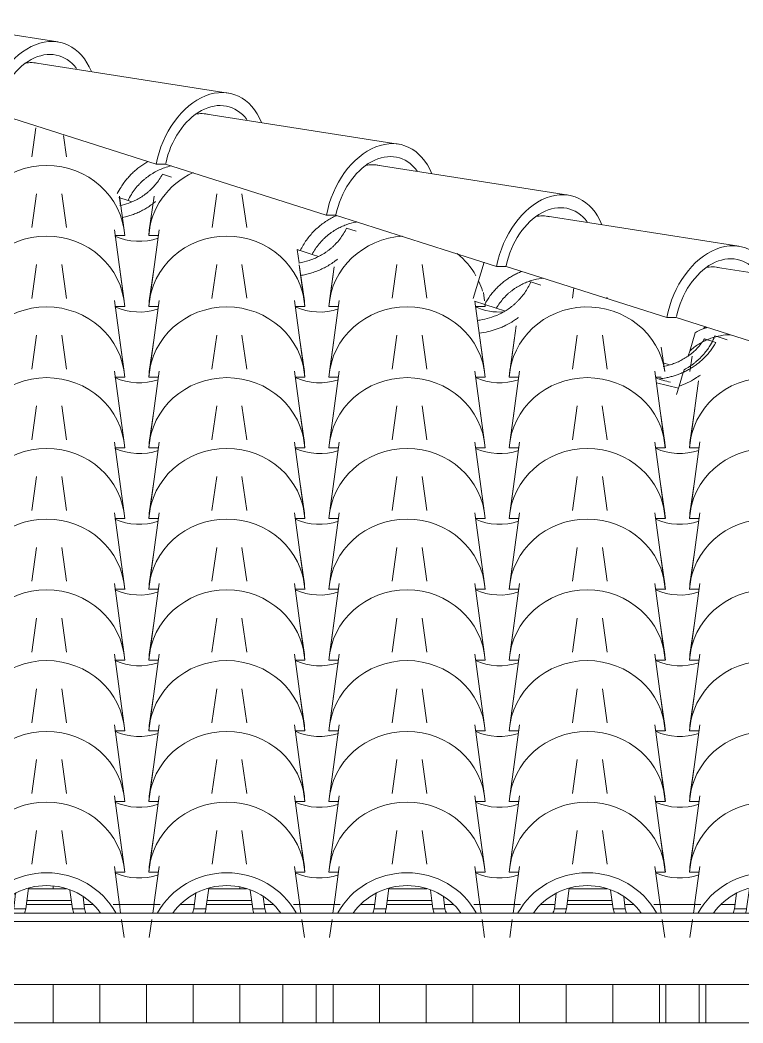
# Model space of a CAD drawing. Header units: millimetres. Extents: x -23755 to 62003, y -3000 to 6760.
# Drawn here: x 43012 to 44098, y 2606 to 4111 of the extents above; entities that cross this region are included whole.
import ezdxf

# ---------------------------------------------------------------- set-up
doc = ezdxf.new("R2010")
doc.units = ezdxf.units.MM
for name, color, linetype, lineweight in [('A-GENM', 13, 'Continuous', 9), ('A-GLAZ-CURT', 52, 'Continuous', 9), ('A-GLAZ-CWMG', 51, 'Continuous', 9), ('A-ROOF', 132, 'Continuous', 9), ('A-ROOF-OTLN', 132, 'Continuous', 9), ('A-ROOF-PATT', 132, 'Continuous', 9)]:
    doc.layers.add(name, color=color, linetype=linetype, lineweight=lineweight)

# ---------------------------------------------------------------- blocks, each defined once
blk = doc.blocks.new('Rectangular Mullion - Ripa-4037463-FACHADA FRONTAL')
at = {"layer": 'A-GLAZ-CWMG'}
for p, q in [((8069.7, 2807.1), (8012.7, 2807.1)), ((8340.3, 2807.1), (8283.3, 2807.1)), ((8610.9, 2807.1), (8553.9, 2807.1)), ((8881.5, 2807.1), (8824.5, 2807.1)), ((8077.2, 2789.9), (8010.4, 2789.9)), ((8347.8, 2789.9), (8281, 2789.9)), ((8618.3, 2789.9), (8551.6, 2789.9)), ((8888.9, 2789.9), (8822.2, 2789.9))]:
    blk.add_line(p, q, dxfattribs=at)
blk = doc.blocks.new('Rectangular Mullion - Caibro-4037525-FACHADA FRONTAL')
at = {"layer": 'A-GLAZ-CWMG'}
for p, q in [((8394.6, 2663.5), (8394.6, 2606)), ((8444.6, 2663.5), (8394.6, 2663.5)), ((8444.6, 2606), (8444.6, 2663.5)), ((8394.6, 2606), (8444.6, 2606))]:
    blk.add_line(p, q, dxfattribs=at)
blk = doc.blocks.new('Rectangular Mullion - Caibro-4037526-FACHADA FRONTAL')
at = {"layer": 'A-GLAZ-CWMG'}
for p, q in [((8969.6, 2663.5), (8969.6, 2606)), ((9019.6, 2663.5), (8969.6, 2663.5)), ((9019.6, 2606), (9019.6, 2663.5)), ((8969.6, 2606), (9019.6, 2606))]:
    blk.add_line(p, q, dxfattribs=at)
blk = doc.blocks.new('COLONIAL BASE - COLONIAL BASE-4040581-FACHADA FRONTAL')
at = {"layer": 'A-GLAZ-CURT'}
for p, q in [((7792.1, 2895), (7799.2, 2844.2)), ((8017.8, 2844.2), (8024.9, 2895)), ((7930.5, 2783.5), (7938.3, 2840.8)), ((8141.7, 2840.8), (8149.5, 2783.5)), ((7804.5, 2805.1), (7808.3, 2777.3)), ((7990.7, 2777.3), (7993.5, 2800.8)), ((8008.7, 2777.3), (8012.9, 2808.1)), ((7826.3, 2777.3), (7824.2, 2795.2)), ((7930.7, 2785), (7928.7, 2770.8)), ((8151.2, 2770.8), (8149.3, 2785)), ((7808.3, 2777.3), (7826.3, 2777.3)), ((7990.7, 2777.3), (8008.7, 2777.3)), ((7927.4, 2761.1), (7923.6, 2734.2)), ((8156.4, 2734.2), (8152.6, 2761.1))]:
    blk.add_line(p, q, dxfattribs=at)
for centre, major_axis, start_param, end_param in [((8040, 2718.8), (117.5, 0), 0.484254, 2.657338), ((8040, 2718.8), (97.5, 0), 0.592752, 2.548841), ((7908.5, 2799.1), (102.8, 0), 3.36491, 3.43477), ((7908.5, 2799.1), (85.3, 0), 3.411763, 3.497793), ((7908.5, 2799.1), (85.3, 0), 5.926985, 6.013015), ((7908.5, 2799.1), (102.8, 0), 5.990008, 6.059868)]:
    blk.add_ellipse(centre, major_axis=major_axis, ratio=0.957826, start_param=start_param, end_param=end_param, dxfattribs=at)
blk = doc.blocks.new('COLONIAL BASE - COLONIAL BASE-V356-FACHADA FRONTAL')
at = {"layer": 'A-GLAZ-CURT'}
for p, q in [((8062.7, 3001.2), (8069.8, 2950.3)), ((8288.3, 2950.3), (8295.5, 3001.2)), ((8193.3, 2832.1), (8208.9, 2947)), ((8412.3, 2947), (8427.8, 2832.1)), ((8201.3, 2891.2), (8194.2, 2840.3)), ((8427, 2840.3), (8419.8, 2891.2)), ((8207.7, 2832.1), (8193.3, 2832.1)), ((8427.8, 2832.1), (8413.5, 2832.1))]:
    blk.add_line(p, q, dxfattribs=at)
for centre, major_axis, start_param, end_param in [((8310.6, 2824.9), (117.5, 0), 0.063873, 3.077719), ((8179.1, 2905.2), (85.3, 0), 4.271197, 5.051809)]:
    blk.add_ellipse(centre, major_axis=major_axis, ratio=0.957826, start_param=start_param, end_param=end_param, dxfattribs=at)
blk = doc.blocks.new('COLONIAL BASE - COLONIAL BASE-V361-FACHADA FRONTAL')
at = {"layer": 'A-GLAZ-CURT'}
for p, q in [((8874.4, 3531.9), (8881.6, 3481.1)), ((9100.1, 3481.1), (9107.2, 3531.9)), ((9005.1, 3362.9), (9020.6, 3477.8)), ((9224, 3478.2), (9239.6, 3362.9)), ((9013.1, 3421.9), (9006, 3371.1)), ((9238.7, 3371.1), (9231.6, 3421.9)), ((9019.5, 3362.9), (9005.1, 3362.9)), ((9239.6, 3362.9), (9225.2, 3362.9))]:
    blk.add_line(p, q, dxfattribs=at)
for centre, major_axis, start_param, end_param in [((9122.3, 3355.7), (117.5, 0), 0.063873, 3.077719), ((8990.8, 3436), (85.3, 0), 4.271197, 5.051809)]:
    blk.add_ellipse(centre, major_axis=major_axis, ratio=0.957826, start_param=start_param, end_param=end_param, dxfattribs=at)
blk = doc.blocks.new('COLONIAL BASE - COLONIAL BASE-V364-FACHADA FRONTAL')
at = {"layer": 'A-GLAZ-CURT'}
for p, q in [((8333.3, 3744.2), (8340.4, 3693.4)), ((8558.9, 3693.4), (8566.1, 3744.2)), ((8463.9, 3575.2), (8479.5, 3690.1)), ((8683, 3689), (8698.4, 3575.2)), ((8471.9, 3634.3), (8464.8, 3583.4)), ((8697.6, 3583.4), (8690.4, 3634.3)), ((8478.3, 3575.2), (8463.9, 3575.2)), ((8698.4, 3575.2), (8684.1, 3575.2))]:
    blk.add_line(p, q, dxfattribs=at)
for centre, major_axis, start_param, end_param in [((8581.2, 3568), (117.5, 0), 0.063873, 3.077719), ((8449.7, 3648.3), (85.3, 0), 4.271197, 5.051809)]:
    blk.add_ellipse(centre, major_axis=major_axis, ratio=0.957826, start_param=start_param, end_param=end_param, dxfattribs=at)
blk = doc.blocks.new('Colonial cumeeira - hip-4041825-FACHADA FRONTAL')
at = {"layer": 'A-GENM', "color": 55}
for p, q in [((8057, 4078.2), (7847.8, 4111)), ((8312.5, 4001.5), (8025.2, 4046.5)), ((8204.4, 3894.6), (7962.7, 3971.4)), ((8568.1, 3924.9), (8280.7, 3969.9)), ((8204.4, 3894.6), (8218.6, 3894.6)), ((8460, 3818), (8218.4, 3894.7)), ((8823.6, 3848.2), (8536.3, 3893.2)), ((8460, 3818), (8474.2, 3818)), ((8715.5, 3741.3), (8473.8, 3818)), ((9079.2, 3771.5), (8791.8, 3816.5)), ((8715.5, 3741.3), (8729.7, 3741.3)), ((8971.1, 3664.6), (8730.1, 3741.1)), ((9334.7, 3694.9), (9047.4, 3739.9)), ((8971.1, 3664.6), (8985.3, 3664.6)), ((9226.7, 3588), (8985.2, 3664.6))]:
    blk.add_line(p, q, dxfattribs=at)
for centre, major_axis, start_param, end_param in [((8030.7, 3964), (33.8, 112.5), 5.57005, 7.994719), ((8030.7, 3964), (28, 93.4), 5.80919, 7.972518), ((8002.8, 3949.3), (28.7, 95.8), 0.043599, 0.345399), ((8286.2, 3887.3), (33.8, 112.5), 5.57005, 7.994719), ((8286.2, 3887.3), (28, 93.4), 5.80919, 7.969825), ((8258.4, 3872.7), (28.7, 95.8), 0.043599, 0.345399), ((8541.8, 3810.6), (33.8, 112.5), 5.57005, 7.994719), ((8541.8, 3810.6), (28, 93.4), 5.80919, 7.975838), ((8513.9, 3796), (28.7, 95.8), 0.043599, 0.339308), ((8797.4, 3734), (33.8, 112.5), 5.57005, 7.994719), ((8797.4, 3734), (28, 93.4), 5.80919, 7.970614), ((8769.5, 3719.3), (28.7, 95.8), 0.043599, 0.345399), ((9052.9, 3657.3), (33.8, 112.5), 5.57005, 7.994719), ((9052.9, 3657.3), (28, 93.4), 5.80919, 7.96539), ((9025, 3642.7), (28.7, 95.8), 0.043599, 0.345399)]:
    blk.add_ellipse(centre, major_axis=major_axis, ratio=0.691714, start_param=start_param, end_param=end_param, dxfattribs=at)

msp = doc.modelspace()

# ---------------------------------------------------------------- hatches: boundary and pattern name
at = {"layer": 'A-ROOF-PATT'}
h = msp.add_hatch(dxfattribs=at)
h.set_pattern_fill('FP_42', color=256, style=0, pattern_type=2)
h.set_pattern_definition([(90, (35012.05, 1510.22), (-70, 4e-15), [])])
h.paths.add_polyline_path([(46787.432, 2606.037), (46595.154, 2663.61), (46331.667, 2663.507), (46331.667, 2606.037), (46775.401, 2606.037)])
h.paths.add_polyline_path([(45756.667, 2606.037), (46281.667, 2606.037), (46281.667, 2663.61), (45756.667, 2663.507)])
h.paths.add_polyline_path([(42306.667, 2606.037), (42831.667, 2606.037), (42831.667, 2663.61), (42306.667, 2663.507)])
h.paths.add_polyline_path([(45243.301, 2606.037), (45706.667, 2606.037), (45706.667, 2663.61), (45181.667, 2663.507), (45181.667, 2606.037)])
h.paths.add_polyline_path([(42881.667, 2606.037), (43406.667, 2606.037), (43406.667, 2663.61), (42881.667, 2663.507)])
h.paths.add_polyline_path([(45131.667, 2606.037), (45131.667, 2663.61), (44606.667, 2663.507), (44606.667, 2606.037)])
h.paths.add_polyline_path([(43456.667, 2606.037), (43981.667, 2606.037), (43981.667, 2663.61), (43456.667, 2663.507)])
h.paths.add_polyline_path([(44522.313, 2606.037), (44556.667, 2606.037), (44556.667, 2663.61), (44031.667, 2663.507), (44031.667, 2606.037)])
h.paths.add_polyline_path([(45468.61, 2807.13), (45516.538, 2807.336), (45509.158, 2809.543), (45487.336, 2812.158), (45462.383, 2808.93), (45460.212, 2808.115), (45460.078, 2807.13), (45463.312, 2807.13)])
h.paths.add_polyline_path([(46054.413, 2807.13), (46056.667, 2807.13), (46056.667, 2807.729), (46050.334, 2809.543), (46028.513, 2812.158), (46004.489, 2809.279), (46001.388, 2808.115), (46001.255, 2807.13), (46052.537, 2807.13)])
h.paths.add_polyline_path([(42483.608, 2807.13), (42539.596, 2807.512), (42532.687, 2809.543), (42510.866, 2812.158), (42485.913, 2808.93), (42483.741, 2808.115)])
h.paths.add_polyline_path([(45246.496, 2807.13), (45238.57, 2809.543), (45216.748, 2812.158), (45191.795, 2808.93), (45189.623, 2808.115), (45189.49, 2807.13), (45245.949, 2807.13)])
h.paths.add_polyline_path([(42754.196, 2807.13), (42809.966, 2807.594), (42803.276, 2809.543), (42781.454, 2812.158), (42756.501, 2808.93), (42754.329, 2808.115)])
h.paths.add_polyline_path([(44975.908, 2807.13), (44967.982, 2809.543), (44946.16, 2812.158), (44921.207, 2808.93), (44919.035, 2808.115), (44918.902, 2807.13), (44975.361, 2807.13)])
h.paths.add_polyline_path([(43024.784, 2807.13), (43080.337, 2807.676), (43073.864, 2809.543), (43052.042, 2812.158), (43027.089, 2808.93), (43024.918, 2808.115)])
h.paths.add_polyline_path([(44705.32, 2807.13), (44697.393, 2809.543), (44675.572, 2812.158), (44650.618, 2808.93), (44648.447, 2808.115), (44648.314, 2807.13), (44704.773, 2807.13)])
h.paths.add_polyline_path([(43295.372, 2807.13), (43351.832, 2807.336), (43344.452, 2809.543), (43322.63, 2812.158), (43297.677, 2808.93), (43295.506, 2808.115)])
h.paths.add_polyline_path([(45756.667, 2807.13), (45787.126, 2807.336), (45779.746, 2809.543), (45756.667, 2812.007), (45756.667, 2809.279)])
h.paths.add_polyline_path([(43565.961, 2807.13), (43622.42, 2807.336), (43615.04, 2809.543), (43593.219, 2812.158), (43568.266, 2808.93), (43566.094, 2808.115)])
h.paths.add_polyline_path([(44434.732, 2807.13), (44426.805, 2809.543), (44404.983, 2812.158), (44380.03, 2808.93), (44377.859, 2808.115), (44377.725, 2807.13), (44434.185, 2807.13)])
h.paths.add_polyline_path([(44164.144, 2807.13), (44156.217, 2809.543), (44134.395, 2812.158), (44109.442, 2808.93), (44107.27, 2808.115), (44107.137, 2807.13), (44163.596, 2807.13)])
h.paths.add_polyline_path([(43836.549, 2807.13), (43893.008, 2807.336), (43885.629, 2809.543), (43863.807, 2812.158), (43838.854, 2808.93), (43836.682, 2808.115)])

# ---------------------------------------------------------------- linework, layer by layer
at = {"layer": 'A-GLAZ-CURT'}
for p, q in [((43029.798, 3905.7), (43035.89, 3949.314)), ((43077.434, 3937.642), (43081.862, 3905.7)), ((43226.053, 3879.611), (43239.461, 3875.225)), ((43074.732, 3850.382), (43081.862, 3799.546)), ((43174.332, 3840.172), (43160.604, 3844.662)), ((43168.435, 3795.724), (43161.305, 3846.56)), ((43161.668, 3843.879), (43163.153, 3832.911)), ((43179.924, 3838.343), (43174.332, 3840.172)), ((43213.368, 3846.56), (43206.238, 3795.724)), ((43300.387, 3799.546), (43307.517, 3850.382)), ((43345.32, 3850.382), (43352.45, 3799.546)), ((43164.762, 3821.025), (43169.303, 3787.492)), ((43205.37, 3787.492), (43209.095, 3815.006)), ((43205.37, 3681.338), (43220.927, 3796.229)), ((43502.529, 3798.766), (43516.873, 3794.074)), ((43169.303, 3787.492), (43154.929, 3787.492)), ((43219.744, 3787.492), (43205.37, 3787.492)), ((43432.382, 3765.354), (43428.157, 3766.736)), ((43428.37, 3766.425), (43431.054, 3746.603)), ((43450.808, 3759.327), (43432.933, 3765.174)), ((43432.933, 3765.174), (43432.995, 3765.154)), ((43460.167, 3756.265), (43450.808, 3759.327)), ((43692.7, 3692.933), (43709.145, 3747.751)), ((43213.368, 3740.406), (43206.238, 3689.57)), ((43431.433, 3743.798), (43439.891, 3681.338)), ((43439.023, 3689.57), (43431.893, 3740.406)), ((43475.958, 3681.338), (43482.98, 3733.197)), ((43483.956, 3740.406), (43476.826, 3689.57)), ((43615.908, 3744.228), (43623.038, 3693.393)), ((43779.004, 3717.921), (43794.285, 3712.922)), ((43841.563, 3693.393), (43843.701, 3708.989)), ((43709.794, 3684.203), (43694.303, 3689.27)), ((43709.611, 3689.57), (43707.829, 3701.993)), ((43893.385, 3695.173), (43893.627, 3693.393)), ((43219.744, 3681.338), (43205.37, 3681.338)), ((43439.891, 3681.338), (43425.517, 3681.338)), ((43490.332, 3681.338), (43475.958, 3681.338)), ((43710.479, 3681.338), (43696.105, 3681.338)), ((43727.283, 3678.482), (43709.794, 3684.203)), ((43710.134, 3683.889), (43710.479, 3681.338)), ((43739.365, 3674.53), (43727.283, 3678.482)), ((43746.546, 3575.184), (43756.967, 3652.144)), ((43754.545, 3634.252), (43747.414, 3583.416)), ((43886.496, 3638.074), (43893.627, 3587.239)), ((44017.656, 3614.279), (44025.908, 3641.785)), ((44039.752, 3632.627), (44056.99, 3626.988)), ((44055.48, 3637.076), (44058.591, 3636.059)), ((44059.022, 3635.918), (44073.763, 3631.096)), ((43980.199, 3583.416), (43975.012, 3620.067)), ((44017.656, 3614.279), (44015.456, 3606.945)), ((44021.285, 3606.432), (44018.003, 3583.416)), ((43987.146, 3593.477), (43978.014, 3596.465)), ((43978.212, 3596.273), (43978.83, 3591.705)), ((44001.82, 3561.492), (44008.065, 3582.31)), ((44008.328, 3583.185), (44009.253, 3586.269)), ((43760.92, 3575.184), (43746.546, 3575.184)), ((43974.668, 3575.184), (43966.694, 3575.184)), ((44017.135, 3469.031), (44030.754, 3569.611)), ((43967.859, 3566.578), (44000.898, 3558.419)), ((44001.82, 3561.492), (43998.042, 3548.899)), ((44025.133, 3528.098), (44018.003, 3477.263)), ((44031.508, 3469.031), (44017.135, 3469.031))]:
    msp.add_line(p, q, dxfattribs=at)
for centre, major_axis, start_param, end_param in [((43052.042, 3780.308), (117.5, 0), 0.06387321, 3.07771944), ((43322.63, 3780.308), (117.5, 0), 2.01396253, 3.07771944), ((43191.124, 3860.611), (85.267, 0), 4.27119721, 5.05180946), ((43322.63, 3674.155), (117.5, 0), 0.06387321, 3.07771944), ((43593.219, 3674.155), (117.5, 0), 1.62465124, 3.07771944), ((43593.219, 3674.155), (117.5, 0), 0.49266409, 0.87553598), ((43593.219, 3674.155), (117.5, 0), 0.27103561, 0.40509785), ((43191.124, 3754.457), (85.267, 0), 4.27119721, 5.05180946), ((43461.713, 3754.457), (85.267, 0), 4.27119721, 5.05180946), ((43732.301, 3754.457), (85.267, 0), 4.2708735, 4.78855427), ((43593.219, 3674.155), (117.5, 0), 0.06387321, 0.08665445), ((43863.807, 3568.001), (117.5, 0), 0.13890731, 3.07771944), ((43732.301, 3648.303), (85.267, 0), 4.27119721, 5.05180946), ((44002.889, 3648.303), (85.267, 0), 4.27119721, 4.54638467), ((44134.395, 3461.847), (117.5, 0), 0.06387321, 3.07771944), ((44002.889, 3542.15), (85.267, 0), 4.27119721, 5.05180946)]:
    msp.add_ellipse(centre, major_axis=major_axis, ratio=0.95782629, start_param=start_param, end_param=end_param, dxfattribs=at)
for points, knots in [([(43158.167, 3850.486), (43159.914, 3853.939), (43163.109, 3859.587), (43168.13, 3866.984), (43173.008, 3873.073), (43177.332, 3877.779), (43180.85, 3881.306), (43184.468, 3884.674), (43189.159, 3888.594), (43194.908, 3892.871), (43199.923, 3896.154), (43203.046, 3897.979), (43204.179, 3898.618)], [-0.984367391, -0.984367391, -0.984367391, -0.984367391, -0.946428571, -0.919642857, -0.892857143, -0.866071429, -0.852678571, -0.839285714, -0.8125, -0.785714286, -0.758928571, -0.743757175, -0.743757175, -0.743757175, -0.743757175]), ([(43239.012, 3892.257), (43235.635, 3891.429), (43229.619, 3889.628), (43221.021, 3886.138), (43214.562, 3882.845), (43209.496, 3879.783), (43205.715, 3877.296), (43202.003, 3874.595), (43198.411, 3871.664), (43194.9, 3868.498), (43190.291, 3863.979), (43184.897, 3857.782), (43179.241, 3849.486), (43175.891, 3843.373), (43174.332, 3840.172)], [-0.356894157, -0.356894157, -0.356894157, -0.356894157, -0.307692308, -0.269230769, -0.230769231, -0.211538462, -0.192307692, -0.173076923, -0.153846154, -0.134615385, -0.115384615, -0.076923077, -0.038461538, 0, 0, 0, 0]), ([(43162.012, 3832.529), (43166.521, 3833.458), (43173.44, 3835.388), (43182.689, 3839.135), (43189.738, 3842.688), (43195.504, 3846.235), (43200.035, 3849.42), (43203.334, 3852.007), (43206.568, 3854.791), (43210.822, 3858.752), (43215.85, 3864.18), (43221.244, 3871.452), (43224.51, 3876.807), (43226.053, 3879.611)], [-0.290565111, -0.290565111, -0.290565111, -0.290565111, -0.235294118, -0.205882353, -0.176470588, -0.147058824, -0.132352941, -0.117647059, -0.102941176, -0.088235294, -0.058823529, -0.029411765, 0, 0, 0, 0]), ([(43215.651, 3838.468), (43214.09, 3837.182), (43210.369, 3834.296), (43204.416, 3830.183), (43197.749, 3826.257), (43190.966, 3822.854), (43184.148, 3819.932), (43177.244, 3817.521), (43171.176, 3815.774), (43167.397, 3814.893), (43165.92, 3814.578)], [-0.878976779, -0.878976779, -0.878976779, -0.878976779, -0.861842105, -0.838815789, -0.815789474, -0.792763158, -0.769736842, -0.746710526, -0.723684211, -0.708909107, -0.708909107, -0.708909107, -0.708909107]), ([(43432.933, 3765.174), (43435.732, 3770.764), (43440.383, 3778.573), (43447.557, 3787.84), (43453.47, 3794.224), (43459.561, 3799.998), (43466.012, 3805.146), (43472.592, 3809.746), (43479.338, 3813.764), (43484.241, 3816.251), (43486.864, 3817.47), (43487.19, 3817.62)], [-1, -1, -1, -1, -0.953947368, -0.930921053, -0.907894737, -0.884868421, -0.861842105, -0.838815789, -0.815789474, -0.792763158, -0.789487936, -0.789487936, -0.789487936, -0.789487936]), ([(43517.607, 3808.048), (43517.201, 3807.973), (43511.928, 3806.953), (43504.208, 3804.81), (43494.537, 3800.839), (43487.395, 3797.191), (43481.556, 3793.549), (43476.971, 3790.279), (43473.637, 3787.623), (43470.37, 3784.766), (43466.076, 3780.699), (43461.012, 3775.131), (43455.603, 3767.68), (43452.343, 3762.197), (43450.808, 3759.327)], [-0.299020882, -0.299020882, -0.299020882, -0.299020882, -0.294117647, -0.235294118, -0.205882353, -0.176470588, -0.147058824, -0.132352941, -0.117647059, -0.102941176, -0.088235294, -0.058823529, -0.029411765, 0, 0, 0, 0]), ([(43430.796, 3746.347), (43432.118, 3746.56), (43438.517, 3747.722), (43447.471, 3750.247), (43457.546, 3754.472), (43463.748, 3757.707), (43468.612, 3760.695), (43472.241, 3763.116), (43475.805, 3765.737), (43479.257, 3768.572), (43482.631, 3771.626), (43487.06, 3775.975), (43492.255, 3781.925), (43497.738, 3789.869), (43501.003, 3795.71), (43502.529, 3798.766)], [-0.328797828, -0.328797828, -0.328797828, -0.328797828, -0.3125, -0.25, -0.21875, -0.1875, -0.171875, -0.15625, -0.140625, -0.125, -0.109375, -0.09375, -0.0625, -0.03125, 0, 0, 0, 0]), ([(43488.707, 3752.036), (43487.608, 3751.163), (43484.165, 3748.528), (43478.303, 3744.486), (43471.016, 3740.249), (43463.596, 3736.616), (43456.144, 3733.535), (43448.592, 3731.044), (43441.071, 3729.033), (43436.029, 3728.057), (43433.517, 3727.644)], [-0.838857759, -0.838857759, -0.838857759, -0.838857759, -0.825, -0.795833333, -0.766666667, -0.7375, -0.708333333, -0.679166667, -0.65, -0.620833333, -0.620833333, -0.620833333, -0.620833333]), ([(43709.794, 3684.203), (43712.373, 3688.906), (43716.569, 3695.511), (43722.787, 3703.419), (43727.859, 3708.903), (43732.303, 3713.097), (43735.898, 3716.225), (43739.575, 3719.193), (43744.309, 3722.612), (43750.079, 3726.303), (43755.93, 3729.573), (43761.048, 3732.013), (43764.179, 3733.359), (43765.323, 3733.83)], [-1, -1, -1, -1, -0.958333333, -0.9375, -0.916666667, -0.895833333, -0.885416667, -0.875, -0.854166667, -0.833333333, -0.8125, -0.791666667, -0.779715068, -0.779715068, -0.779715068, -0.779715068]), ([(43698.917, 3660.256), (43700.213, 3660.403), (43706.274, 3661.205), (43717.151, 3663.614), (43729.044, 3668.123), (43738.398, 3672.972), (43745.257, 3677.257), (43750.817, 3681.415), (43755.153, 3685.084), (43758.286, 3688.02), (43761.335, 3691.149), (43765.317, 3695.568), (43769.96, 3701.525), (43774.818, 3709.325), (43777.677, 3714.981), (43779.004, 3717.921)], [-0.627227702, -0.627227702, -0.627227702, -0.627227702, -0.6, -0.5, -0.4, -0.35, -0.3, -0.25, -0.225, -0.2, -0.175, -0.15, -0.1, -0.05, 0, 0, 0, 0]), ([(43797.649, 3723.699), (43796.707, 3723.594), (43790.864, 3722.854), (43782.53, 3721.028), (43772.718, 3717.599), (43765.441, 3714.349), (43759.466, 3711.038), (43754.757, 3708.026), (43751.318, 3705.559), (43747.936, 3702.886), (43743.477, 3699.064), (43738.181, 3693.778), (43732.449, 3686.606), (43728.947, 3681.281), (43727.283, 3678.482)], [-0.324533956, -0.324533956, -0.324533956, -0.324533956, -0.3125, -0.25, -0.21875, -0.1875, -0.15625, -0.140625, -0.125, -0.109375, -0.09375, -0.0625, -0.03125, 0, 0, 0, 0]), ([(43760.669, 3664.749), (43759.122, 3663.59), (43755.703, 3661.154), (43748.529, 3656.49), (43740.774, 3652.449), (43732.998, 3649.045), (43725.152, 3646.115), (43714.628, 3643.081), (43706.09, 3641.555), (43701.513, 3640.991)], [-0.716716643, -0.716716643, -0.716716643, -0.716716643, -0.6875, -0.652777778, -0.583333333, -0.548611111, -0.513888889, -0.444444444, -0.363554975, -0.363554975, -0.363554975, -0.363554975]), ([(44025.908, 3641.785), (44029.923, 3644.028), (44035.781, 3646.896), (44041.683, 3649.213), (44043.524, 3649.875)], [-1, -1, -1, -1, -0.9464285714, -0.9223094969, -0.9223094969, -0.9223094969, -0.9223094969]), ([(44056.99, 3626.988), (44054.39, 3622.523), (44050.196, 3616.258), (44044.04, 3608.768), (44039.053, 3603.585), (44034.702, 3599.625), (44031.185, 3596.67), (44027.595, 3593.866), (44022.983, 3590.638), (44017.369, 3587.155), (44011.682, 3584.069), (44005.891, 3581.387), (44000.099, 3579.038), (43994.253, 3577.064), (43988.389, 3575.432), (43981.122, 3573.786), (43975.797, 3572.99), (43972.436, 3572.635)], [-1, -1, -1, -1, -0.958333333, -0.9375, -0.916666667, -0.895833333, -0.885416667, -0.875, -0.854166667, -0.833333333, -0.8125, -0.791666667, -0.770833333, -0.75, -0.729166667, -0.708333333, -0.672318476, -0.672318476, -0.672318476, -0.672318476]), ([(43977.799, 3591.262), (43981.255, 3591.871), (43987.094, 3593.232), (43995.291, 3595.994), (44002.334, 3599.027), (44008.127, 3602.121), (44012.698, 3604.936), (44016.045, 3607.243), (44019.341, 3609.742), (44023.692, 3613.315), (44028.887, 3618.262), (44034.569, 3624.993), (44038.076, 3629.995), (44039.752, 3632.627)], [-0.29552137, -0.29552137, -0.29552137, -0.29552137, -0.25, -0.21875, -0.1875, -0.15625, -0.140625, -0.125, -0.109375, -0.09375, -0.0625, -0.03125, 0, 0, 0, 0]), ([(44009.253, 3586.269), (44012.066, 3587.727), (44016.215, 3590.154), (44021.597, 3593.873), (44025.59, 3596.896), (44028.842, 3599.621), (44031.365, 3601.932), (44035.115, 3605.528), (44039.709, 3610.517), (44044.84, 3617.273), (44049.687, 3624.721), (44052.644, 3630.513), (44054.283, 3634.244)], [-1, -1, -1, -1, -0.85, -0.775, -0.7, -0.625, -0.5875, -0.55, -0.4, -0.3, -0.2, -0.040019769, -0.040019769, -0.040019769, -0.040019769]), ([(44078.765, 3638.841), (44077.538, 3638.812), (44071.446, 3638.551), (44062.833, 3637.361), (44052.988, 3634.769), (44045.65, 3632.164), (44038.361, 3628.869), (44028.821, 3623.507), (44022.051, 3618.273), (44017.656, 3614.279)], [-0.303793987, -0.303793987, -0.303793987, -0.303793987, -0.285714286, -0.214285714, -0.178571429, -0.142857143, -0.107142857, -0.071428571, 0, 0, 0, 0]), ([(44033.732, 3578.313), (44031.214, 3576.473), (44024.752, 3572.125), (44014.098, 3566.334), (44005.942, 3562.939), (44001.82, 3561.492)], [-0.379300595, -0.379300595, -0.379300595, -0.379300595, -0.285714286, -0.142857143, 0, 0, 0, 0])]:
    msp.add_open_spline(points, degree=3, knots=knots, dxfattribs=at)
for points in [[(44041.1, 3650.922), (44040.187, 3649.908), (44039.294, 3648.859), (44038.423, 3647.776)], [(44054.45, 3634.625), (44054.801, 3635.434), (44055.145, 3636.251), (44055.48, 3637.076)]]:
    msp.add_open_spline(points, degree=3, dxfattribs=at)
at = {"layer": 'A-ROOF'}
msp.add_line((42256.667, 2606.037), (46787.432, 2606.037), dxfattribs=at)
at = {"layer": 'A-ROOF-OTLN'}
for p, q in [((46976.667, 2770.822), (42256.667, 2770.822)), ((43090.073, 2783.522), (43021.588, 2783.522)), ((43121.597, 2783.522), (43108.92, 2783.522)), ((43222.454, 2783.522), (43152.234, 2783.522)), ((43273.348, 2783.522), (43253.076, 2783.522)), ((43360.661, 2783.522), (43292.176, 2783.522)), ((43392.185, 2783.522), (43379.508, 2783.522)), ((43493.043, 2783.522), (43422.822, 2783.522)), ((43543.936, 2783.522), (43523.664, 2783.522)), ((43631.249, 2783.522), (43562.764, 2783.522)), ((43662.773, 2783.522), (43650.096, 2783.522)), ((43763.631, 2783.522), (43693.41, 2783.522)), ((43814.524, 2783.522), (43794.252, 2783.522)), ((43901.837, 2783.522), (43833.352, 2783.522)), ((43933.361, 2783.522), (43920.684, 2783.522)), ((44034.219, 2783.522), (43963.999, 2783.522)), ((44085.112, 2783.522), (44064.841, 2783.522)), ((46976.667, 2758.122), (42256.667, 2758.122)), ((46925.867, 2663.61), (42256.667, 2663.61))]:
    msp.add_line(p, q, dxfattribs=at)

# ---------------------------------------------------------------- block references
at = {"layer": 'A-GENM', "color": 7}
msp.add_blockref('Colonial cumeeira - hip-4041825-FACHADA FRONTAL', (35012.047, 0), dxfattribs=at)
at = {"layer": 'A-GLAZ-CURT'}
for name, p in [('COLONIAL BASE - COLONIAL BASE-V356-FACHADA FRONTAL', (34741.459, 849.231)), ('COLONIAL BASE - COLONIAL BASE-V356-FACHADA FRONTAL', (34741.459, 743.077)), ('COLONIAL BASE - COLONIAL BASE-V356-FACHADA FRONTAL', (35012.047, 743.077)), ('COLONIAL BASE - COLONIAL BASE-V364-FACHADA FRONTAL', (35012.047, 0)), ('COLONIAL BASE - COLONIAL BASE-V356-FACHADA FRONTAL', (34741.459, 636.923)), ('COLONIAL BASE - COLONIAL BASE-V356-FACHADA FRONTAL', (35012.047, 636.923)), ('COLONIAL BASE - COLONIAL BASE-V356-FACHADA FRONTAL', (35282.635, 636.923)), ('COLONIAL BASE - COLONIAL BASE-V356-FACHADA FRONTAL', (35553.224, 636.923)), ('COLONIAL BASE - COLONIAL BASE-V356-FACHADA FRONTAL', (34741.459, 530.769)), ('COLONIAL BASE - COLONIAL BASE-V356-FACHADA FRONTAL', (35012.047, 530.769)), ('COLONIAL BASE - COLONIAL BASE-V356-FACHADA FRONTAL', (35282.635, 530.769)), ('COLONIAL BASE - COLONIAL BASE-V356-FACHADA FRONTAL', (35553.224, 530.769)), ('COLONIAL BASE - COLONIAL BASE-V361-FACHADA FRONTAL', (35012.047, 0)), ('COLONIAL BASE - COLONIAL BASE-V356-FACHADA FRONTAL', (34741.459, 424.615)), ('COLONIAL BASE - COLONIAL BASE-V356-FACHADA FRONTAL', (35012.047, 424.615)), ('COLONIAL BASE - COLONIAL BASE-V356-FACHADA FRONTAL', (35282.635, 424.615)), ('COLONIAL BASE - COLONIAL BASE-V356-FACHADA FRONTAL', (35553.224, 424.615)), ('COLONIAL BASE - COLONIAL BASE-V356-FACHADA FRONTAL', (35823.812, 424.615)), ('COLONIAL BASE - COLONIAL BASE-V356-FACHADA FRONTAL', (34741.459, 318.462)), ('COLONIAL BASE - COLONIAL BASE-V356-FACHADA FRONTAL', (35012.047, 318.462)), ('COLONIAL BASE - COLONIAL BASE-V356-FACHADA FRONTAL', (35282.635, 318.462)), ('COLONIAL BASE - COLONIAL BASE-V356-FACHADA FRONTAL', (35553.224, 318.462)), ('COLONIAL BASE - COLONIAL BASE-V356-FACHADA FRONTAL', (35823.812, 318.462)), ('COLONIAL BASE - COLONIAL BASE-V356-FACHADA FRONTAL', (34741.459, 212.308)), ('COLONIAL BASE - COLONIAL BASE-V356-FACHADA FRONTAL', (35012.047, 212.308)), ('COLONIAL BASE - COLONIAL BASE-V356-FACHADA FRONTAL', (35282.635, 212.308)), ('COLONIAL BASE - COLONIAL BASE-V356-FACHADA FRONTAL', (35553.224, 212.308)), ('COLONIAL BASE - COLONIAL BASE-V356-FACHADA FRONTAL', (35823.812, 212.308)), ('COLONIAL BASE - COLONIAL BASE-V356-FACHADA FRONTAL', (34741.459, 106.154)), ('COLONIAL BASE - COLONIAL BASE-V356-FACHADA FRONTAL', (35012.047, 106.154)), ('COLONIAL BASE - COLONIAL BASE-V356-FACHADA FRONTAL', (35282.635, 106.154)), ('COLONIAL BASE - COLONIAL BASE-V356-FACHADA FRONTAL', (35553.224, 106.154)), ('COLONIAL BASE - COLONIAL BASE-V356-FACHADA FRONTAL', (35823.812, 106.154)), ('COLONIAL BASE - COLONIAL BASE-V356-FACHADA FRONTAL', (34741.459, 0)), ('COLONIAL BASE - COLONIAL BASE-V356-FACHADA FRONTAL', (35012.047, 0)), ('COLONIAL BASE - COLONIAL BASE-V356-FACHADA FRONTAL', (35282.635, 0)), ('COLONIAL BASE - COLONIAL BASE-V356-FACHADA FRONTAL', (35553.224, 0)), ('COLONIAL BASE - COLONIAL BASE-V356-FACHADA FRONTAL', (35823.812, 0)), ('COLONIAL BASE - COLONIAL BASE-4040581-FACHADA FRONTAL', (35012.047, 0)), ('COLONIAL BASE - COLONIAL BASE-4040581-FACHADA FRONTAL', (35282.635, 0)), ('COLONIAL BASE - COLONIAL BASE-4040581-FACHADA FRONTAL', (35553.224, 0)), ('COLONIAL BASE - COLONIAL BASE-4040581-FACHADA FRONTAL', (35823.812, 0)), ('COLONIAL BASE - COLONIAL BASE-4040581-FACHADA FRONTAL', (36094.4, 0))]:
    msp.add_blockref(name, p, dxfattribs=at)
at = {"layer": 'A-GLAZ-CWMG'}
for name in ['Rectangular Mullion - Ripa-4037463-FACHADA FRONTAL', 'Rectangular Mullion - Caibro-4037525-FACHADA FRONTAL', 'Rectangular Mullion - Caibro-4037526-FACHADA FRONTAL']:
    msp.add_blockref(name, (35012.047, 0), dxfattribs=at)

doc.saveas('drawing.dxf')
